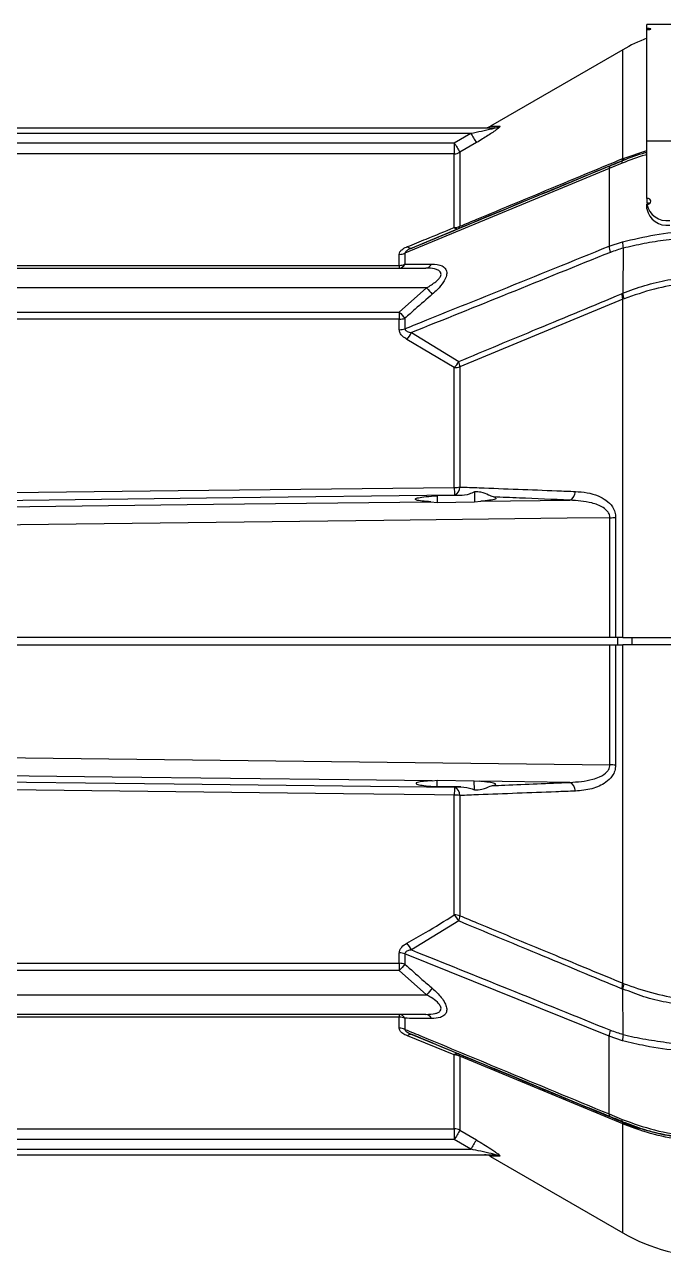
# Model space of a CAD drawing. Extents: x 8 to 113, y 1 to 87.
# Drawn here: x 75.2 to 78.69, y 33.46 to 40.18 of the extents above; entities that cross this region are included whole.
import ezdxf

# ---------------------------------------------------------------- set-up
doc = ezdxf.new("R2010")
doc.units = 0
doc.header["$MEASUREMENT"] = 0
doc.layers.add('OBJECT', color=7, linetype='CONTINUOUS')

msp = doc.modelspace()

# ---------------------------------------------------------------- linework, layer by layer
at = {"layer": 'OBJECT'}
for p, q in [((79.1779, 40.1806), (78.5979, 40.1806)), ((78.5979, 40.1593), (78.5979, 40.1806)), ((78.5979, 40.1539), (78.5979, 40.1593)), ((78.5979, 39.5476), (78.5979, 40.1539)), ((78.467, 40.0437), (77.7456, 39.6272)), ((78.467, 39.4504), (78.467, 40.0437)), ((73.34, 39.6177), (77.7649, 39.6177)), ((73.3344, 39.5356), (77.548, 39.5356)), ((73.339, 39.5885), (77.6377, 39.5885)), ((77.548, 39.5356), (77.6377, 39.5885)), ((77.548, 39.5356), (77.548, 39.4763)), ((77.6687, 39.5373), (77.579, 39.4844)), ((78.5979, 39.233), (78.5979, 39.5476)), ((78.5979, 39.5476), (79.1779, 39.5476)), ((77.548, 39.4763), (73.329, 39.4763)), ((77.548, 39.0741), (77.548, 39.4763)), ((77.579, 39.4844), (77.579, 39.081)), ((78.4739, 39.4533), (78.5979, 39.4947)), ((78.4636, 39.4254), (78.392, 39.3958)), ((78.467, 39.4504), (78.4739, 39.4533)), ((78.467, 39.4399), (78.467, 39.44)), ((78.392, 39.3958), (77.279, 38.9343)), ((78.392, 39.3958), (78.392, 38.9722)), ((78.5979, 39.233), (78.5979, 39.2076)), ((78.5979, 39.1757), (78.5979, 39.2012)), ((77.5718, 39.0686), (77.3159, 38.962)), ((78.392, 38.9722), (78.4659, 38.9966)), ((77.248, 38.8677), (77.248, 38.9278)), ((77.279, 38.9343), (77.279, 38.874)), ((78.4688, 38.9618), (78.4671, 38.7155)), ((73.329, 38.8677), (77.248, 38.8677)), ((77.248, 38.8677), (77.248, 38.8527)), ((73.3381, 38.8527), (77.393, 38.8527)), ((77.397, 38.7456), (73.3383, 38.7456)), ((77.248, 38.6132), (77.397, 38.7456)), ((78.467, 38.6826), (77.579, 38.3147)), ((78.4736, 38.6854), (78.467, 38.6826)), ((78.467, 36.8377), (78.467, 38.6826)), ((73.3306, 38.6132), (77.248, 38.6132)), ((77.248, 38.6132), (77.248, 38.574)), ((77.248, 38.574), (73.329, 38.574)), ((77.248, 38.5169), (77.248, 38.574)), ((77.279, 38.5794), (77.279, 38.5221)), ((77.548, 38.3101), (77.2899, 38.4643)), ((77.3141, 38.5009), (77.5722, 38.3432)), ((77.548, 37.6565), (77.548, 38.3101)), ((77.579, 38.3147), (77.579, 37.659)), ((77.5776, 37.6127), (77.4538, 37.6113)), ((77.4538, 37.6113), (77.4541, 37.5751)), ((77.5776, 37.6127), (77.5487, 37.6139)), ((77.6585, 37.6331), (77.6581, 37.5773)), ((77.6581, 37.5773), (77.6924, 37.5816)), ((77.6924, 37.5816), (78.1777, 37.5872)), ((77.7615, 37.6048), (77.7741, 37.6011)), ((77.4207, 37.5784), (77.4541, 37.5751)), ((77.4541, 37.5751), (77.6581, 37.5773)), ((78.3967, 36.8377), (78.3967, 37.4916)), ((78.4277, 37.4934), (78.4277, 36.8377)), ((78.3967, 36.8377), (73.7128, 36.8377)), ((73.7128, 36.7977), (78.3967, 36.7977)), ((78.3967, 36.1438), (78.3967, 36.7977)), ((78.467, 36.8377), (78.4277, 36.8377)), ((78.4277, 36.7977), (78.4277, 36.1421)), ((78.4277, 36.7977), (78.467, 36.7977)), ((78.4404, 36.7977), (78.4401, 36.8377)), ((78.467, 34.9528), (78.467, 36.7977)), ((78.5177, 36.7977), (78.517, 36.8377)), ((77.4274, 36.0569), (77.4551, 36.0594)), ((77.4548, 36.0245), (77.4551, 36.0594)), ((77.4551, 36.0594), (77.6571, 36.0572)), ((77.6571, 36.0572), (77.6858, 36.0539)), ((77.6575, 36.007), (77.6571, 36.0571)), ((78.1777, 36.0482), (77.6858, 36.0539)), ((77.5841, 36.023), (77.4548, 36.0245)), ((77.548, 35.3253), (77.548, 35.979)), ((77.5487, 36.0215), (77.5841, 36.023)), ((77.579, 35.9764), (77.579, 35.3207)), ((77.5722, 35.2922), (77.3141, 35.1345)), ((77.248, 35.0614), (77.248, 35.1185)), ((78.392, 34.6632), (77.279, 35.1133)), ((77.279, 35.1133), (77.279, 35.056)), ((73.329, 35.0614), (77.248, 35.0614)), ((77.248, 35.0614), (77.248, 35.0222)), ((77.248, 35.0222), (73.3306, 35.0222)), ((77.397, 34.8898), (77.248, 35.0222)), ((78.467, 34.9528), (78.4736, 34.9501)), ((78.4688, 34.6736), (78.4671, 34.92)), ((73.3383, 34.8898), (77.397, 34.8898)), ((77.248, 34.7677), (73.329, 34.7677)), ((77.393, 34.7827), (73.3381, 34.7827)), ((77.248, 34.7827), (77.248, 34.7677)), ((77.248, 34.7077), (77.248, 34.7677)), ((77.279, 34.7614), (77.279, 34.7012)), ((77.548, 34.5613), (77.2921, 34.6655)), ((77.3159, 34.6735), (77.5718, 34.5669)), ((78.4659, 34.6389), (78.392, 34.6632)), ((78.392, 34.2396), (78.392, 34.6632)), ((77.548, 34.1592), (77.548, 34.5613)), ((78.467, 34.185), (77.579, 34.5544)), ((77.579, 34.5544), (77.579, 34.151)), ((78.392, 34.2396), (78.4636, 34.21)), ((73.329, 34.1592), (77.548, 34.1592)), ((77.548, 34.1592), (77.548, 34.0999)), ((78.467, 34.1955), (78.467, 34.1955)), ((78.4739, 34.1822), (78.467, 34.185)), ((78.467, 33.5917), (78.467, 34.185)), ((77.548, 34.0999), (73.3344, 34.0999)), ((77.6377, 34.0469), (77.548, 34.0999)), ((77.579, 34.151), (77.6687, 34.0981)), ((73.339, 34.0469), (77.6377, 34.0469)), ((73.34, 34.0177), (77.7649, 34.0177)), ((77.7456, 34.0082), (78.467, 33.5917))]:
    msp.add_line(p, q, dxfattribs=at)
at = {"layer": 'OBJECT', "flags": 128}
for points in [[(78.4636, 39.4254), (78.4635, 39.4284), (78.4635, 39.431), (78.4636, 39.4333), (78.464, 39.4353), (78.4645, 39.437), (78.4652, 39.4383), (78.466, 39.4393), (78.467, 39.4399)], [(78.5979, 39.2012), (78.6065, 39.2024), (78.6138, 39.2059), (78.6187, 39.211), (78.6204, 39.2171), (78.6187, 39.2232), (78.6138, 39.2284), (78.6065, 39.2318), (78.5979, 39.233)], [(78.6114, 39.2044), (78.6065, 39.2063), (78.5979, 39.2076)], [(73.4384, 37.6092), (73.5624, 37.6107), (74.0583, 37.6164), (76.0422, 37.6392), (77.548, 37.6565)], [(77.5487, 37.6139), (76.3399, 37.5997), (75.0489, 37.5845), (73.4391, 37.5656)], [(74.1784, 37.5407), (74.9447, 37.5496), (76.2357, 37.5646), (77.4207, 37.5784)], [(78.3967, 37.4916), (78.1633, 37.4888), (77.1634, 37.4767), (73.6552, 37.4342)], [(73.6552, 36.2013), (73.9051, 36.1982), (74.9051, 36.1861), (78.3967, 36.1438)], [(73.4391, 36.0698), (74.7301, 36.0547), (76.021, 36.0395), (77.5487, 36.0215)], [(77.4274, 36.0569), (76.9736, 36.0622), (75.6826, 36.0772), (74.171, 36.0948)], [(77.548, 35.979), (77.4406, 35.9802), (76.9446, 35.9859), (74.9608, 36.0087), (73.4384, 36.0262)], [(78.467, 34.1955), (78.466, 34.1962), (78.4652, 34.1971), (78.4645, 34.1985), (78.464, 34.2001), (78.4636, 34.2021), (78.4635, 34.2045), (78.4635, 34.2071), (78.4636, 34.21)]]:
    msp.add_lwpolyline(points, dxfattribs=at)
at = {"layer": 'OBJECT'}
for centre, radius, start, end in [((78.967, 39.1777), 1, 111.65905, 120), ((77.7125, 39.6797), 0.062, 270.00008, 302.09769), ((77.7649, 39.6765), 0.0588, 270.05467, 301.87406), ((78.9169, 40.3303), 1.5829, 210.13673, 212.3018), ((78.9986, 40.3778), 1.5733, 210.11032, 212.28979), ((77.548, 39.5391), 0.0628, 269.97411, 299.53348), ((78.4091, 39.3977), 0.0172, 124.78551, 186.37168), ((78.4515, 39.4501), 0.0155, 302.04099, 1.12631), ((78.4589, 39.4526), 0.015, 302.84983, 2.48101), ((78.7073, 39.2233), 0.1116, 191.42172, 278.04944), ((78.7073, 39.1978), 0.1116, 191.42181, 278.04935), ((77.5482, 39.1458), 0.0717, 269.79534, 295.40316), ((77.5648, 39.0926), 0.025, 227.72931, 286.18211), ((77.5641, 39.0813), 0.0149, 301.14544, 358.9658), ((78.5935, 38.9899), 0.1278, 176.99074, 192.66933), ((77.2483, 39.0036), 0.0758, 269.75127, 293.85981), ((77.3105, 38.9856), 0.0242, 220.44556, 282.83419), ((78.517, 38.9807), 0.1252, 183.86899, 199.5159), ((77.2451, 38.8901), 0.0375, 274.38757, 334.61764), ((77.2483, 38.9454), 0.0777, 269.73536, 293.222), ((77.3897, 38.8898), 0.0373, 275.04683, 336.90582), ((80.2061, 41.1868), 3.7216, 220.99188, 221.71423), ((78.3363, 38.6683), 0.1315, 6.28627, 19.71313), ((78.3425, 38.6728), 0.1317, 5.48112, 18.9094), ((80.0181, 41.1242), 3.7388, 222.19123, 222.89384), ((77.2484, 38.663), 0.089, 269.6878, 290.0505), ((77.2485, 38.6086), 0.0917, 269.68207, 289.42733), ((77.1686, 38.5706), 0.1613, 318.7407, 334.39193), ((77.4227, 38.427), 0.1713, 316.97133, 330.72428), ((77.4467, 38.2983), 0.1333, 7.07921, 19.719), ((77.5485, 38.4133), 0.1032, 269.67368, 287.14446), ((77.5487, 37.8352), 0.1787, 269.75689, 279.74248), ((80.6469, 37.6866), 3.0991, 180.55692, 181.34343), ((77.5285, 37.6602), 0.0505, 293.57145, 358.66172), ((78.156, 37.6345), 0.052, 294.69709, 0.24585), ((78.3975, 37.7526), 0.261, 269.82431, 276.6453), ((78.3975, 35.8829), 0.2609, 83.35354, 90.17576), ((78.156, 36.0009), 0.052, 359.75355, 65.30351), ((80.6466, 35.9489), 3.0988, 178.65653, 179.44311), ((77.5487, 35.8001), 0.1788, 80.2613, 90.2404), ((77.5285, 35.9752), 0.0505, 1.33792, 66.42961), ((77.5485, 35.2221), 0.1032, 72.85903, 90.32389), ((77.4227, 35.2084), 0.1713, 29.27495, 43.02896), ((77.4467, 35.3372), 0.1333, 340.28156, 352.92076), ((77.1686, 35.0648), 0.1613, 25.60848, 41.2589), ((77.2485, 35.0269), 0.0917, 70.57287, 90.31879), ((77.2484, 34.9724), 0.089, 69.94791, 90.31379), ((80.0162, 32.513), 3.7362, 137.10616, 137.80927), ((80.2034, 32.451), 3.7181, 138.28589, 139.00894), ((78.3363, 34.9672), 0.1315, 340.28687, 353.71373), ((78.3425, 34.9627), 0.1317, 341.09054, 354.5187), ((77.2451, 34.7453), 0.0375, 25.3812, 85.61431), ((77.2483, 34.69), 0.0777, 66.778, 90.26517), ((77.3897, 34.7456), 0.0373, 23.0941, 84.9536), ((77.2483, 34.6319), 0.0758, 66.13753, 90.25034), ((78.517, 34.6548), 0.1252, 160.48421, 176.13089), ((77.3105, 34.6498), 0.0242, 77.16802, 139.55286), ((78.5935, 34.6456), 0.1278, 167.33049, 183.00944), ((77.5648, 34.5428), 0.025, 73.81823, 132.27236), ((77.5482, 34.4897), 0.0717, 64.59844, 90.20461), ((77.5641, 34.5541), 0.0149, 1.03501, 58.85375), ((78.4091, 34.2377), 0.0172, 173.62827, 235.21572), ((77.548, 34.0964), 0.0628, 60.46647, 90.02745), ((78.4515, 34.1853), 0.0155, 358.87441, 57.95934), ((78.4589, 34.1828), 0.015, 357.52095, 57.14821), ((78.9165, 33.3054), 1.5824, 147.69801, 149.86375), ((78.9977, 33.2582), 1.5722, 147.7096, 149.89058), ((77.7125, 33.9557), 0.062, 57.79559, 89.99992), ((77.7649, 33.9589), 0.0588, 58.12811, 89.94415), ((78.967, 34.4577), 1, 240, 270)]:
    msp.add_arc(centre, radius, start, end, dxfattribs=at)
for points, knots in [([(78.5979, 40.1539), (78.6004, 40.154), (78.6055, 40.154), (78.6122, 40.1545), (78.6173, 40.1552), (78.6203, 40.1561), (78.6207, 40.157), (78.6186, 40.1579), (78.6141, 40.1586), (78.6078, 40.1591), (78.602, 40.1593), (78.5987, 40.1593), (78.5979, 40.1593)], [0, 0, 0, 0, 0.106365, 0.212716, 0.319458, 0.426999, 0.535235, 0.643752, 0.752038, 0.859722, 0.966705, 1, 1, 1, 1]), ([(77.6377, 39.5885), (77.6572, 39.5924), (77.6964, 39.6001), (77.7382, 39.609), (77.7595, 39.6147), (77.7635, 39.6158), (77.7659, 39.6168), (77.7668, 39.6173), (77.7666, 39.6176), (77.7657, 39.6177), (77.7651, 39.6177), (77.7649, 39.6177)], [0, 0, 0, 0, 0.41911, 0.839952, 0.8802, 0.924729, 0.942602, 0.960653, 0.976828, 0.994028, 1, 1, 1, 1]), ([(77.7959, 39.6266), (77.7969, 39.6263), (77.7987, 39.6256), (77.7937, 39.6199), (77.7807, 39.6092), (77.7506, 39.5879), (77.7108, 39.5624), (77.68, 39.5441), (77.6687, 39.5373)], [0, 0, 0, 0, 0.087297, 0.174539, 0.284702, 0.464436, 0.802352, 1, 1, 1, 1]), ([(77.7462, 39.6261), (77.7476, 39.6261), (77.7502, 39.6261), (77.781, 39.6264), (77.7959, 39.6266)], [0, 0, 0, 0, 0.5172286, 1, 1, 1, 1]), ([(78.5979, 39.4716), (78.5949, 39.4707), (78.5488, 39.4583), (78.5048, 39.4413), (78.4636, 39.4254)], [0, 0, 0, 0, 0.06637, 1, 1, 1, 1]), ([(78.467, 39.4399), (78.467, 39.4399), (78.5062, 39.4567), (78.5502, 39.4721), (78.595, 39.4844), (78.5979, 39.4852)], [0, 0, 0, 0, 0.0000163, 0.9353879, 1, 1, 1, 1]), ([(77.3159, 38.962), (77.4916, 39.0351), (77.8527, 39.1855), (78.2139, 39.3351), (78.3993, 39.4119)], [0, 0, 0, 0, 0.486656, 1, 1, 1, 1]), ([(78.4597, 39.437), (78.3075, 39.3739), (78.0113, 39.2513), (77.7155, 39.1284), (77.5718, 39.0686)], [0, 0, 0, 0, 0.514049, 1, 1, 1, 1]), ([(77.579, 39.081), (77.6098, 39.0939), (77.7831, 39.1662), (78.079, 39.2894), (78.3443, 39.3995), (78.467, 39.4504)], [0, 0, 0, 0, 0.1041979, 0.5858463, 1, 1, 1, 1]), ([(78.3993, 39.4119), (78.4218, 39.421), (78.4443, 39.4302), (78.467, 39.4399), (78.467, 39.4399)], [0, 0, 0, 0, 0.99997, 1, 1, 1, 1]), ([(78.467, 39.44), (78.467, 39.44), (78.4646, 39.4389), (78.4621, 39.4379), (78.4597, 39.437)], [0, 0, 0, 0, 0.000279, 1, 1, 1, 1]), ([(77.2921, 38.9699), (77.3263, 38.9838), (77.4126, 39.019), (77.497, 39.0534), (77.548, 39.0741)], [0, 0, 0, 0, 0.396331, 1, 1, 1, 1]), ([(78.4659, 38.9966), (78.524, 39.01), (78.6419, 39.0374), (78.8128, 39.0574), (78.9224, 39.0597), (78.967, 39.0606)], [0, 0, 0, 0, 0.365392, 0.741453, 1, 1, 1, 1]), ([(78.967, 39.0221), (78.967, 39.0221), (78.9226, 39.0221), (78.8336, 39.0192), (78.705, 39.0066), (78.5827, 38.9879), (78.5061, 38.9698), (78.4688, 38.9618), (78.4688, 38.9618)], [0, 0, 0, 0, 0.000005, 0.2589, 0.517795, 0.758901, 0.999996, 1, 1, 1, 1]), ([(77.248, 38.9278), (77.2487, 38.9323), (77.2502, 38.9413), (77.2635, 38.9555), (77.279, 38.9645), (77.2904, 38.9692), (77.2921, 38.9699)], [0, 0, 0, 0, 0.254854, 0.508629, 0.928588, 1, 1, 1, 1]), ([(77.279, 38.5221), (77.3099, 38.5346), (77.4839, 38.6049), (77.8549, 38.7546), (78.195, 38.8924), (78.392, 38.9722)], [0, 0, 0, 0, 0.083466, 0.469044, 1, 1, 1, 1]), ([(77.3159, 38.962), (77.3063, 38.9578), (77.2941, 38.9523), (77.2829, 38.9432), (77.2793, 38.9383), (77.279, 38.9354), (77.279, 38.9343)], [0, 0, 0, 0, 0.580898, 0.740076, 0.900892, 1, 1, 1, 1]), ([(78.3989, 38.9388), (78.2134, 38.8638), (77.8518, 38.7175), (77.4902, 38.5719), (77.3141, 38.5009)], [0, 0, 0, 0, 0.513008, 1, 1, 1, 1]), ([(78.4688, 38.9618), (78.4688, 38.9618), (78.4454, 38.9551), (78.4221, 38.947), (78.3989, 38.9388)], [0, 0, 0, 0, 0.000029, 1, 1, 1, 1]), ([(77.279, 38.874), (77.3101, 38.8743), (77.3582, 38.8747), (77.4069, 38.8751), (77.424, 38.8752)], [0, 0, 0, 0, 0.648493, 1, 1, 1, 1]), ([(77.424, 38.8752), (77.4452, 38.8739), (77.4752, 38.872), (77.5006, 38.852), (77.5084, 38.8315), (77.5043, 38.805), (77.4874, 38.7721), (77.4602, 38.7394), (77.4374, 38.7189), (77.428, 38.7104)], [0, 0, 0, 0, 0.269459, 0.381209, 0.493906, 0.593567, 0.708386, 0.879636, 1, 1, 1, 1]), ([(77.397, 38.7456), (77.4145, 38.756), (77.4379, 38.7699), (77.462, 38.7923), (77.4722, 38.806), (77.4763, 38.8185), (77.4748, 38.8289), (77.4667, 38.839), (77.4449, 38.8492), (77.4179, 38.8524), (77.3977, 38.8527), (77.393, 38.8527)], [0, 0, 0, 0, 0.248556, 0.333335, 0.418737, 0.477068, 0.535603, 0.604493, 0.713169, 0.934338, 1, 1, 1, 1]), ([(78.4671, 38.7155), (78.4671, 38.7155), (78.5052, 38.7318), (78.5854, 38.7598), (78.7103, 38.7903), (78.8384, 38.8082), (78.9242, 38.8122), (78.967, 38.8122), (78.967, 38.8122)], [0, 0, 0, 0, 0.000005, 0.254674, 0.509348, 0.754672, 0.999996, 1, 1, 1, 1]), ([(78.967, 38.7772), (78.9121, 38.7752), (78.8008, 38.7713), (78.6326, 38.7412), (78.5279, 38.7044), (78.4736, 38.6854)], [0, 0, 0, 0, 0.319105, 0.647495, 1, 1, 1, 1]), ([(77.428, 38.7104), (77.3968, 38.6833), (77.3468, 38.64), (77.2975, 38.5959), (77.279, 38.5794)], [0, 0, 0, 0, 0.624895, 1, 1, 1, 1]), ([(77.5722, 38.3432), (77.716, 38.4032), (78.0118, 38.5266), (78.308, 38.6495), (78.4601, 38.7126)], [0, 0, 0, 0, 0.486388, 1, 1, 1, 1]), ([(78.4601, 38.7126), (78.4625, 38.7135), (78.4648, 38.7145), (78.4671, 38.7155), (78.4671, 38.7155)], [0, 0, 0, 0, 0.999705, 1, 1, 1, 1]), ([(77.2899, 38.4643), (77.2814, 38.4696), (77.2661, 38.4792), (77.2508, 38.4979), (77.2489, 38.5108), (77.248, 38.5169)], [0, 0, 0, 0, 0.395776, 0.712488, 1, 1, 1, 1]), ([(77.279, 38.5221), (77.2791, 38.5204), (77.2794, 38.5169), (77.2835, 38.5117), (77.2942, 38.5049), (77.3059, 38.5025), (77.3141, 38.5009)], [0, 0, 0, 0, 0.128042, 0.255393, 0.479322, 1, 1, 1, 1]), ([(77.579, 37.659), (77.6141, 37.6577), (77.7897, 37.6509), (77.9994, 37.6428), (78.1742, 37.6361), (78.208, 37.6347)], [0, 0, 0, 0, 0.167872, 0.839364, 1, 1, 1, 1]), ([(77.4207, 37.5784), (77.4038, 37.5796), (77.3686, 37.5821), (77.3386, 37.5877), (77.3312, 37.5942), (77.3498, 37.6008), (77.3909, 37.607), (77.4329, 37.6098), (77.4538, 37.6113)], [0, 0, 0, 0, 0.15611, 0.324409, 0.493191, 0.662433, 0.831758, 1, 1, 1, 1]), ([(77.6585, 37.6331), (77.6491, 37.6283), (77.6239, 37.6154), (77.5954, 37.6137), (77.5776, 37.6127)], [0, 0, 0, 0, 0.372317, 1, 1, 1, 1]), ([(77.7615, 37.6048), (77.7533, 37.6078), (77.7362, 37.614), (77.7004, 37.6322), (77.6705, 37.6328), (77.6585, 37.6331)], [0, 0, 0, 0, 0.350763, 0.739166, 1, 1, 1, 1]), ([(77.7742, 37.5977), (77.7748, 37.5967), (77.7767, 37.5935), (77.7527, 37.588), (77.7191, 37.5838), (77.6961, 37.5819), (77.6924, 37.5816)], [0, 0, 0, 0, 0.179759, 0.554413, 0.928994, 1, 1, 1, 1]), ([(78.1777, 37.5872), (78.086, 37.5911), (77.9471, 37.5969), (77.8085, 37.6028), (77.7615, 37.6048)], [0, 0, 0, 0, 0.660515, 1, 1, 1, 1]), ([(78.3967, 37.4916), (78.3961, 37.4973), (78.3948, 37.5099), (78.3821, 37.5299), (78.3509, 37.5549), (78.2813, 37.5803), (78.2181, 37.5845), (78.1777, 37.5872)], [0, 0, 0, 0, 0.062412, 0.139208, 0.265335, 0.530914, 1, 1, 1, 1]), ([(78.208, 37.6347), (78.2294, 37.6332), (78.2721, 37.63), (78.3286, 37.6137), (78.3763, 37.5887), (78.4081, 37.558), (78.4252, 37.5239), (78.4269, 37.5028), (78.4277, 37.4934)], [0, 0, 0, 0, 0.227374, 0.454237, 0.628217, 0.803356, 0.912623, 1, 1, 1, 1]), ([(78.4277, 36.8377), (78.4213, 36.8377), (78.4114, 36.8377), (78.4005, 36.8377), (78.3967, 36.8377)], [0, 0, 0, 0, 0.643566, 1, 1, 1, 1]), ([(78.3967, 36.7977), (78.4037, 36.7977), (78.4146, 36.7977), (78.4242, 36.7977), (78.4277, 36.7977)], [0, 0, 0, 0, 0.643559, 1, 1, 1, 1]), ([(78.467, 36.8377), (78.5115, 36.8377), (78.6017, 36.8377), (78.7697, 36.8377), (78.894, 36.8377), (78.967, 36.8377)], [0, 0, 0, 0, 0.2875136, 0.5817952, 1, 1, 1, 1]), ([(78.967, 36.7977), (78.9016, 36.7977), (78.7661, 36.7977), (78.5976, 36.7977), (78.5014, 36.7977), (78.467, 36.7977)], [0, 0, 0, 0, 0.3750494, 0.7769838, 1, 1, 1, 1]), ([(78.1777, 36.0482), (78.2201, 36.051), (78.2762, 36.0547), (78.3441, 36.0786), (78.3763, 36.0979), (78.3927, 36.122), (78.3965, 36.1351), (78.3966, 36.1422), (78.3967, 36.1438)], [0, 0, 0, 0, 0.490369, 0.647323, 0.850237, 0.921685, 0.982753, 1, 1, 1, 1]), ([(78.4277, 36.1421), (78.4266, 36.1312), (78.4246, 36.1096), (78.4067, 36.076), (78.3667, 36.0381), (78.2971, 36.0089), (78.2384, 36.0035), (78.208, 36.0007)], [0, 0, 0, 0, 0.101178, 0.201859, 0.374019, 0.67519, 1, 1, 1, 1]), ([(77.4274, 36.0569), (77.4104, 36.0558), (77.3752, 36.0535), (77.344, 36.0481), (77.335, 36.0417), (77.3512, 36.0352), (77.3907, 36.0292), (77.4307, 36.0259), (77.4535, 36.0246), (77.4548, 36.0245)], [0, 0, 0, 0, 0.15394, 0.320562, 0.487663, 0.655244, 0.822937, 0.990326, 1, 1, 1, 1]), ([(77.7556, 36.0304), (77.7613, 36.0317), (77.7751, 36.035), (77.7742, 36.0409), (77.7497, 36.0473), (77.7147, 36.0516), (77.6907, 36.0535), (77.6858, 36.0539)], [0, 0, 0, 0, 0.1777193, 0.4301515, 0.6831385, 0.9360701, 1, 1, 1, 1]), ([(77.7556, 36.0304), (77.7781, 36.0313), (77.9186, 36.0373), (78.0594, 36.0432), (78.1777, 36.0482)], [0, 0, 0, 0, 0.159832, 1, 1, 1, 1]), ([(78.208, 36.0007), (78.1727, 35.9993), (77.9964, 35.9925), (77.7867, 35.9844), (77.6126, 35.9777), (77.579, 35.9764)], [0, 0, 0, 0, 0.167872, 0.839363, 1, 1, 1, 1]), ([(77.5841, 36.023), (77.6053, 36.0215), (77.6309, 36.0196), (77.6537, 36.0088), (77.6575, 36.007)], [0, 0, 0, 0, 0.832045, 1, 1, 1, 1]), ([(77.6575, 36.007), (77.6717, 36.0077), (77.707, 36.0095), (77.7378, 36.0257), (77.752, 36.0294), (77.7556, 36.0304)], [0, 0, 0, 0, 0.3333002, 0.8291151, 1, 1, 1, 1]), ([(77.2899, 35.1712), (77.3237, 35.1902), (77.4109, 35.2391), (77.4959, 35.2926), (77.548, 35.3253)], [0, 0, 0, 0, 0.387427, 1, 1, 1, 1]), ([(77.579, 35.3207), (77.6098, 35.3079), (77.7831, 35.236), (78.079, 35.1133), (78.3443, 35.0035), (78.467, 34.9528)], [0, 0, 0, 0, 0.104199, 0.585852, 1, 1, 1, 1]), ([(78.4601, 34.9228), (78.308, 34.986), (78.0118, 35.1089), (77.716, 35.2322), (77.5722, 35.2922)], [0, 0, 0, 0, 0.513612, 1, 1, 1, 1]), ([(77.248, 35.1185), (77.2487, 35.1242), (77.2503, 35.1354), (77.264, 35.1546), (77.2797, 35.1647), (77.2899, 35.1712)], [0, 0, 0, 0, 0.263183, 0.525233, 1, 1, 1, 1]), ([(77.3141, 35.1345), (77.3073, 35.1332), (77.2971, 35.1312), (77.286, 35.1257), (77.2808, 35.1209), (77.279, 35.1165), (77.279, 35.1141), (77.279, 35.1133)], [0, 0, 0, 0, 0.437726, 0.652229, 0.821693, 0.945099, 1, 1, 1, 1]), ([(77.3141, 35.1345), (77.4902, 35.0636), (77.8518, 34.9179), (78.2134, 34.7717), (78.3989, 34.6966)], [0, 0, 0, 0, 0.486991, 1, 1, 1, 1]), ([(77.279, 35.056), (77.3098, 35.0285), (77.3592, 34.9845), (77.4092, 34.9413), (77.428, 34.925)], [0, 0, 0, 0, 0.624899, 1, 1, 1, 1]), ([(77.428, 34.925), (77.4455, 34.9088), (77.4724, 34.8839), (77.4972, 34.8462), (77.5074, 34.8185), (77.5066, 34.7962), (77.4952, 34.7774), (77.4688, 34.7625), (77.4408, 34.7611), (77.424, 34.7602)], [0, 0, 0, 0, 0.224316, 0.345841, 0.447966, 0.550598, 0.643264, 0.786621, 1, 1, 1, 1]), ([(78.4671, 34.92), (78.4671, 34.92), (78.4649, 34.9212), (78.4625, 34.922), (78.4601, 34.9228)], [0, 0, 0, 0, 0.00031, 1, 1, 1, 1]), ([(78.967, 34.8232), (78.967, 34.8232), (78.9225, 34.8232), (78.8334, 34.8273), (78.7042, 34.847), (78.5803, 34.875), (78.5052, 34.9091), (78.4671, 34.92), (78.4671, 34.92)], [0, 0, 0, 0, 0.000004, 0.254681, 0.509356, 0.754674, 0.999996, 1, 1, 1, 1]), ([(78.4736, 34.9501), (78.5226, 34.9327), (78.6219, 34.8974), (78.7893, 34.8651), (78.9064, 34.8606), (78.967, 34.8583)], [0, 0, 0, 0, 0.319145, 0.647515, 1, 1, 1, 1]), ([(77.393, 34.7827), (77.4109, 34.7833), (77.435, 34.7842), (77.4604, 34.7929), (77.4714, 34.8009), (77.4762, 34.8112), (77.4753, 34.8217), (77.4689, 34.8347), (77.4519, 34.8541), (77.426, 34.8731), (77.4051, 34.8852), (77.397, 34.8898)], [0, 0, 0, 0, 0.2523962, 0.3414674, 0.4311955, 0.4901898, 0.5494389, 0.6051311, 0.7010978, 0.8852195, 1, 1, 1, 1]), ([(77.424, 34.7602), (77.3925, 34.7605), (77.3439, 34.7609), (77.2958, 34.7613), (77.279, 34.7614)], [0, 0, 0, 0, 0.64849, 1, 1, 1, 1]), ([(77.2921, 34.6655), (77.2832, 34.6697), (77.2673, 34.677), (77.2511, 34.6919), (77.249, 34.7025), (77.248, 34.7077)], [0, 0, 0, 0, 0.396713, 0.70683, 1, 1, 1, 1]), ([(77.279, 34.7012), (77.3099, 34.6883), (77.4839, 34.616), (77.8549, 34.4618), (78.195, 34.3211), (78.392, 34.2396)], [0, 0, 0, 0, 0.083458, 0.469005, 1, 1, 1, 1]), ([(77.279, 34.7012), (77.2791, 34.6999), (77.2793, 34.6972), (77.283, 34.6922), (77.2922, 34.6846), (77.3043, 34.6784), (77.3135, 34.6745), (77.3159, 34.6735)], [0, 0, 0, 0, 0.116847, 0.233196, 0.437976, 0.854437, 1, 1, 1, 1]), ([(78.3989, 34.6966), (78.4221, 34.6885), (78.4454, 34.6803), (78.4688, 34.6736), (78.4688, 34.6736)], [0, 0, 0, 0, 0.999971, 1, 1, 1, 1]), ([(78.3993, 34.2236), (78.2139, 34.3004), (77.8527, 34.45), (77.4916, 34.6003), (77.3159, 34.6735)], [0, 0, 0, 0, 0.513344, 1, 1, 1, 1]), ([(78.967, 34.5748), (78.9039, 34.5766), (78.7757, 34.5802), (78.6069, 34.6052), (78.5067, 34.6291), (78.4659, 34.6389)], [0, 0, 0, 0, 0.365476, 0.741466, 1, 1, 1, 1]), ([(78.4688, 34.6736), (78.4688, 34.6736), (78.5083, 34.6623), (78.5915, 34.647), (78.7566, 34.6207), (78.8844, 34.6134), (78.967, 34.6134), (78.967, 34.6134)], [0, 0, 0, 0, 0.000004, 0.259099, 0.518181, 0.999995, 1, 1, 1, 1]), ([(77.5718, 34.5669), (77.7155, 34.5071), (78.0113, 34.3841), (78.3075, 34.2615), (78.4597, 34.1985)], [0, 0, 0, 0, 0.48595, 1, 1, 1, 1]), ([(78.467, 34.1955), (78.467, 34.1955), (78.4455, 34.2079), (78.4224, 34.2157), (78.3993, 34.2236)], [0, 0, 0, 0, 0.000032, 1, 1, 1, 1]), ([(78.4597, 34.1985), (78.4621, 34.1973), (78.4645, 34.1962), (78.467, 34.1955), (78.467, 34.1955)], [0, 0, 0, 0, 0.999732, 1, 1, 1, 1]), ([(78.4636, 34.21), (78.5218, 34.1891), (78.6399, 34.1468), (78.8115, 34.1184), (78.9218, 34.1152), (78.967, 34.1138)], [0, 0, 0, 0, 0.364403, 0.739434, 1, 1, 1, 1]), ([(78.967, 34.0996), (78.967, 34.0996), (78.9229, 34.0996), (78.8346, 34.1036), (78.7063, 34.1229), (78.5823, 34.1503), (78.5061, 34.1844), (78.467, 34.1955), (78.467, 34.1955)], [0, 0, 0, 0, 0.000005, 0.255816, 0.511629, 0.755817, 0.999996, 1, 1, 1, 1]), ([(78.467, 34.1955), (78.467, 34.1955), (78.5029, 34.175), (78.5852, 34.154), (78.7086, 34.1211), (78.8373, 34.1037), (78.9238, 34.0995), (78.967, 34.0995), (78.967, 34.0995)], [0, 0, 0, 0, 0.000005, 0.252518, 0.505035, 0.752516, 0.999996, 1, 1, 1, 1]), ([(78.967, 34.0879), (78.9121, 34.0898), (78.8008, 34.0938), (78.6327, 34.1248), (78.528, 34.1626), (78.4739, 34.1822)], [0, 0, 0, 0, 0.319252, 0.647793, 1, 1, 1, 1]), ([(77.6687, 34.0981), (77.6955, 34.082), (77.7305, 34.0608), (77.7686, 34.0349), (77.7854, 34.0226), (77.7955, 34.0138), (77.7986, 34.0094), (77.7967, 34.009), (77.7959, 34.0089)], [0, 0, 0, 0, 0.463202, 0.605761, 0.749071, 0.841779, 0.935306, 1, 1, 1, 1]), ([(77.7649, 34.0177), (77.7654, 34.0177), (77.7663, 34.0178), (77.7668, 34.018), (77.7664, 34.0184), (77.7649, 34.0191), (77.7598, 34.0208), (77.7357, 34.027), (77.6935, 34.036), (77.6557, 34.0434), (77.6377, 34.0469)], [0, 0, 0, 0, 0.0184341, 0.0326215, 0.0468458, 0.0649393, 0.0964059, 0.1937351, 0.6143593, 1, 1, 1, 1]), ([(77.7959, 34.0089), (77.7868, 34.009), (77.7594, 34.0092), (77.7392, 34.0095), (77.7454, 34.0094), (77.7462, 34.0094)], [0, 0, 0, 0, 0.299901, 0.901044, 1, 1, 1, 1])]:
    msp.add_open_spline(points, degree=3, knots=knots, dxfattribs=at)

doc.saveas('drawing.dxf')
